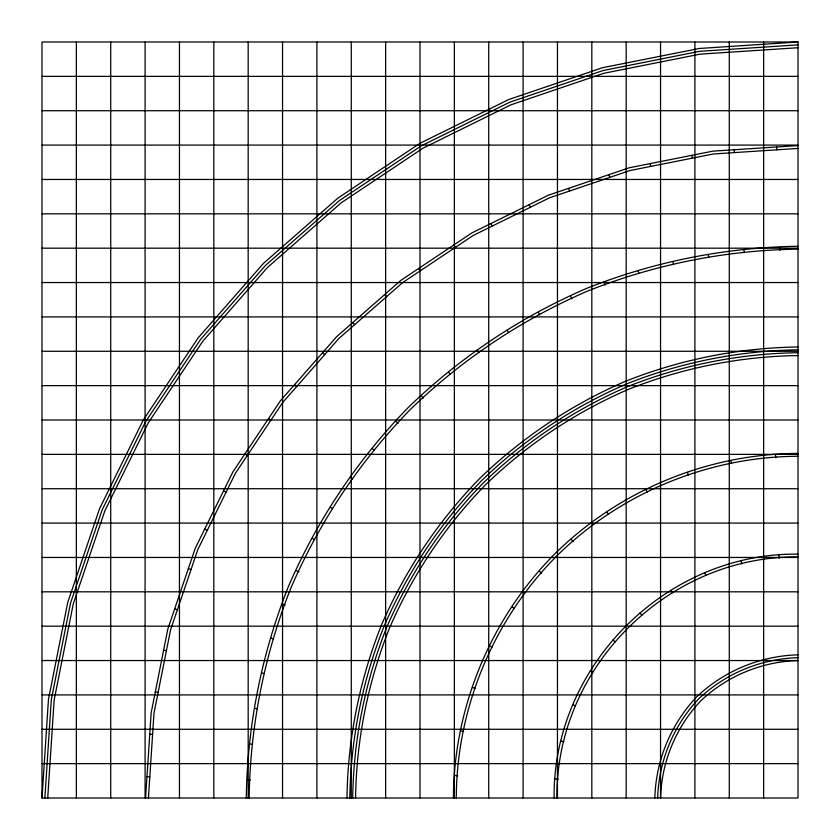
<?xml version="1.0" encoding="UTF-8"?>
<svg xmlns="http://www.w3.org/2000/svg" width="840" height="840" viewBox="0 0 840 840"><rect width="100%" height="100%" fill="white"/><g stroke="black" fill="none" stroke-linecap="round" stroke-linejoin="round"><path stroke-width="1.26" d="M42 798L48.468 699.321L67.757 602.332L99.55 508.694L143.283 420L198.23 337.774L263.424 263.424L337.774 198.23L420 143.283L508.694 99.55L602.332 67.757L699.321 48.468L798 42L798 798L42 798L42 42L798 42M44.867 798L51.303 699.699L70.529 603.078L102.197 509.786L145.761 421.428L200.498 339.518L265.451 265.451L339.518 200.498L421.428 145.761L509.786 102.197L603.078 70.529L699.699 51.303L798 44.867M47.723 798L54.149 700.067L73.29 603.813L104.843 510.888L148.25 422.867L202.766 341.26L267.477 267.477L341.26 202.766L422.867 148.25L510.888 104.843L603.813 73.29L700.067 54.149L798 47.723M145.572 798L151.148 712.845L167.8 629.139L195.227 548.321L232.974 471.786L280.392 400.827L336.661 336.661L400.827 280.392L471.786 232.974L548.321 195.227L629.139 167.8L712.845 151.148L798 145.572M148.428 798L153.993 713.212L170.562 629.885L197.873 549.423L235.463 473.214L282.66 402.57L338.688 338.688L402.57 282.66L473.214 235.463L549.423 197.873L629.885 170.562L713.212 153.993L798 148.428M246.278 798C247.317 725.645 261.545 654.108 288.267 586.866C316.921 520.412 357.441 459.774 407.873 407.873C459.774 357.441 520.412 316.921 586.866 288.267C654.108 261.545 725.645 247.317 798 246.278M249.134 798C250.173 726.023 264.327 654.853 290.913 587.958C319.421 521.85 359.73 461.528 409.899 409.899C461.528 359.73 521.85 319.421 587.958 290.913C654.853 264.327 726.023 250.173 798 249.134M346.973 798C347.834 738.853 359.457 680.379 381.308 625.401C404.733 571.085 437.861 521.504 479.084 479.084C521.504 437.861 571.085 404.733 625.401 381.308C680.379 359.457 738.853 347.834 798 346.973M349.839 798C350.69 739.221 362.25 681.125 383.954 626.493C407.232 572.523 440.139 523.268 481.1 481.1C523.268 440.139 572.523 407.232 626.493 383.954C681.125 362.25 739.221 350.69 798 349.839M352.706 798C353.546 739.599 365.032 681.87 386.6 627.596C409.731 573.962 442.428 525.021 483.126 483.126C525.021 442.428 573.962 409.731 627.596 386.6C681.87 365.032 739.599 353.546 798 352.706M355.572 798C356.401 739.977 367.815 682.615 389.245 628.688C412.219 575.4 444.717 526.774 485.153 485.153C526.774 444.717 575.4 412.219 628.688 389.245C682.615 367.815 739.977 356.401 798 355.572M453.411 798C453.747 707.564 490.634 618.524 554.337 554.337C618.524 490.634 707.564 453.747 798 453.411M456.278 798C456.603 708.32 493.185 620.014 556.364 556.364C620.014 493.185 708.32 456.603 798 456.278M554.117 798C552.552 666.13 666.13 552.552 798 554.117M556.973 798C555.44 667.684 667.684 555.44 798 556.973M654.822 798C655.914 760.221 670.813 724.238 696.759 696.759C724.238 670.813 760.221 655.914 798 654.822M657.678 798C658.749 760.977 673.365 725.718 698.775 698.775C725.718 673.365 760.977 658.749 798 657.678M42 76.367L798 76.367M42 110.723L798 110.723M42 145.089L798 145.089M42 179.456L798 179.456M42 213.822L798 213.822M42 248.178L798 248.178M42 282.544L798 282.544M42 316.911L798 316.911M42 351.278L798 351.278M42 385.633L798 385.633M42 420L798 420M42 454.367L798 454.367M42 488.723L798 488.723M42 523.089L798 523.089M42 557.456L798 557.456M42 591.822L798 591.822M42 626.178L798 626.178M42 660.545L798 660.545C761.733 661.595 727.188 675.906 700.802 700.802C675.906 727.188 661.595 761.733 660.545 798L660.545 42M42 694.911L798 694.911M42 729.278L798 729.278M42 763.634L798 763.634M146.969 776.685L149.825 776.779M247.453 779.982L250.309 780.066M454.881 775.509L457.737 775.698M555.366 778.9L558.212 779.131M149.751 734.15L152.597 734.433M249.816 744.009L252.662 744.293M155.316 691.898L158.141 692.36M254.52 708.267L257.334 708.74M460.751 730.916L463.554 731.472M163.632 650.087L166.415 650.738M261.545 672.913L264.338 673.565M561.173 741.143L563.955 741.815M174.667 608.916L177.398 609.746M270.879 638.096L273.609 638.925M472.395 687.477L475.104 688.391M188.37 568.554L191.037 569.562M282.461 603.971L285.138 604.978M572.68 704.666L575.327 705.768M204.677 529.168L207.281 530.345M296.257 570.665L298.862 571.841M489.605 645.918L492.167 647.178M223.535 490.938L226.054 492.293M312.197 538.335L314.727 539.679M590.341 670.74L592.778 672.242M244.839 454.02L247.275 455.532M330.225 507.119L332.651 508.631M512.096 606.963L514.469 608.549M268.527 418.582L270.848 420.252M350.249 477.152L352.58 478.81M294.473 384.762L296.688 386.579M372.194 448.55L374.409 450.366M612.927 639.933L615.101 641.792M539.48 571.284L541.622 573.163M322.581 352.716L324.66 354.669M395.966 421.449L398.044 423.402M352.716 322.581L354.669 324.66M421.449 395.966L423.402 398.044M448.55 372.194L450.44 374.346M571.284 539.48L573.163 541.622M639.933 612.927L641.792 615.101M384.762 294.473L386.579 296.688M418.582 268.527L420.252 270.848M477.152 350.249L478.81 352.58M606.963 512.096L608.549 514.469M454.02 244.839L455.532 247.275M507.119 330.225L508.631 332.651M670.74 590.341L672.242 592.778M490.938 223.535L492.293 226.054M645.918 489.605L647.178 492.167M538.335 312.197L539.595 314.769M529.168 204.677L530.345 207.281M570.665 296.257L571.841 298.862M704.666 572.68L705.768 575.327M568.554 188.37L569.562 191.037M603.971 282.461L604.978 285.138M687.477 472.395L688.391 475.104M608.916 174.667L609.746 177.398M638.096 270.879L638.925 273.609M741.143 561.173L741.815 563.955M650.087 163.632L650.738 166.415M672.913 261.545L673.565 264.338M730.916 460.751L731.472 463.554M691.898 155.316L692.36 158.141M708.267 254.52L708.74 257.334M734.15 149.751L734.433 152.597M744.009 249.816L744.293 252.662M778.9 555.366L779.131 558.212M775.509 454.881L775.698 457.737M776.685 146.969L776.779 149.825M779.982 247.453L780.066 250.309M763.634 42L763.634 798M729.278 42L729.278 798M694.911 42L694.911 798M626.178 42L626.178 798M591.822 42L591.822 798M557.456 42L557.456 798M523.089 42L523.089 798M488.723 42L488.723 798M454.367 42L454.367 798M420 42L420 798M385.633 42L385.633 798M351.278 42L351.278 798M316.911 42L316.911 798M282.544 42L282.544 798M248.178 42L248.178 798M213.822 42L213.822 798M179.456 42L179.456 798M145.089 42L145.089 798M110.723 42L110.723 798M76.367 42L76.367 798"/></g></svg>
